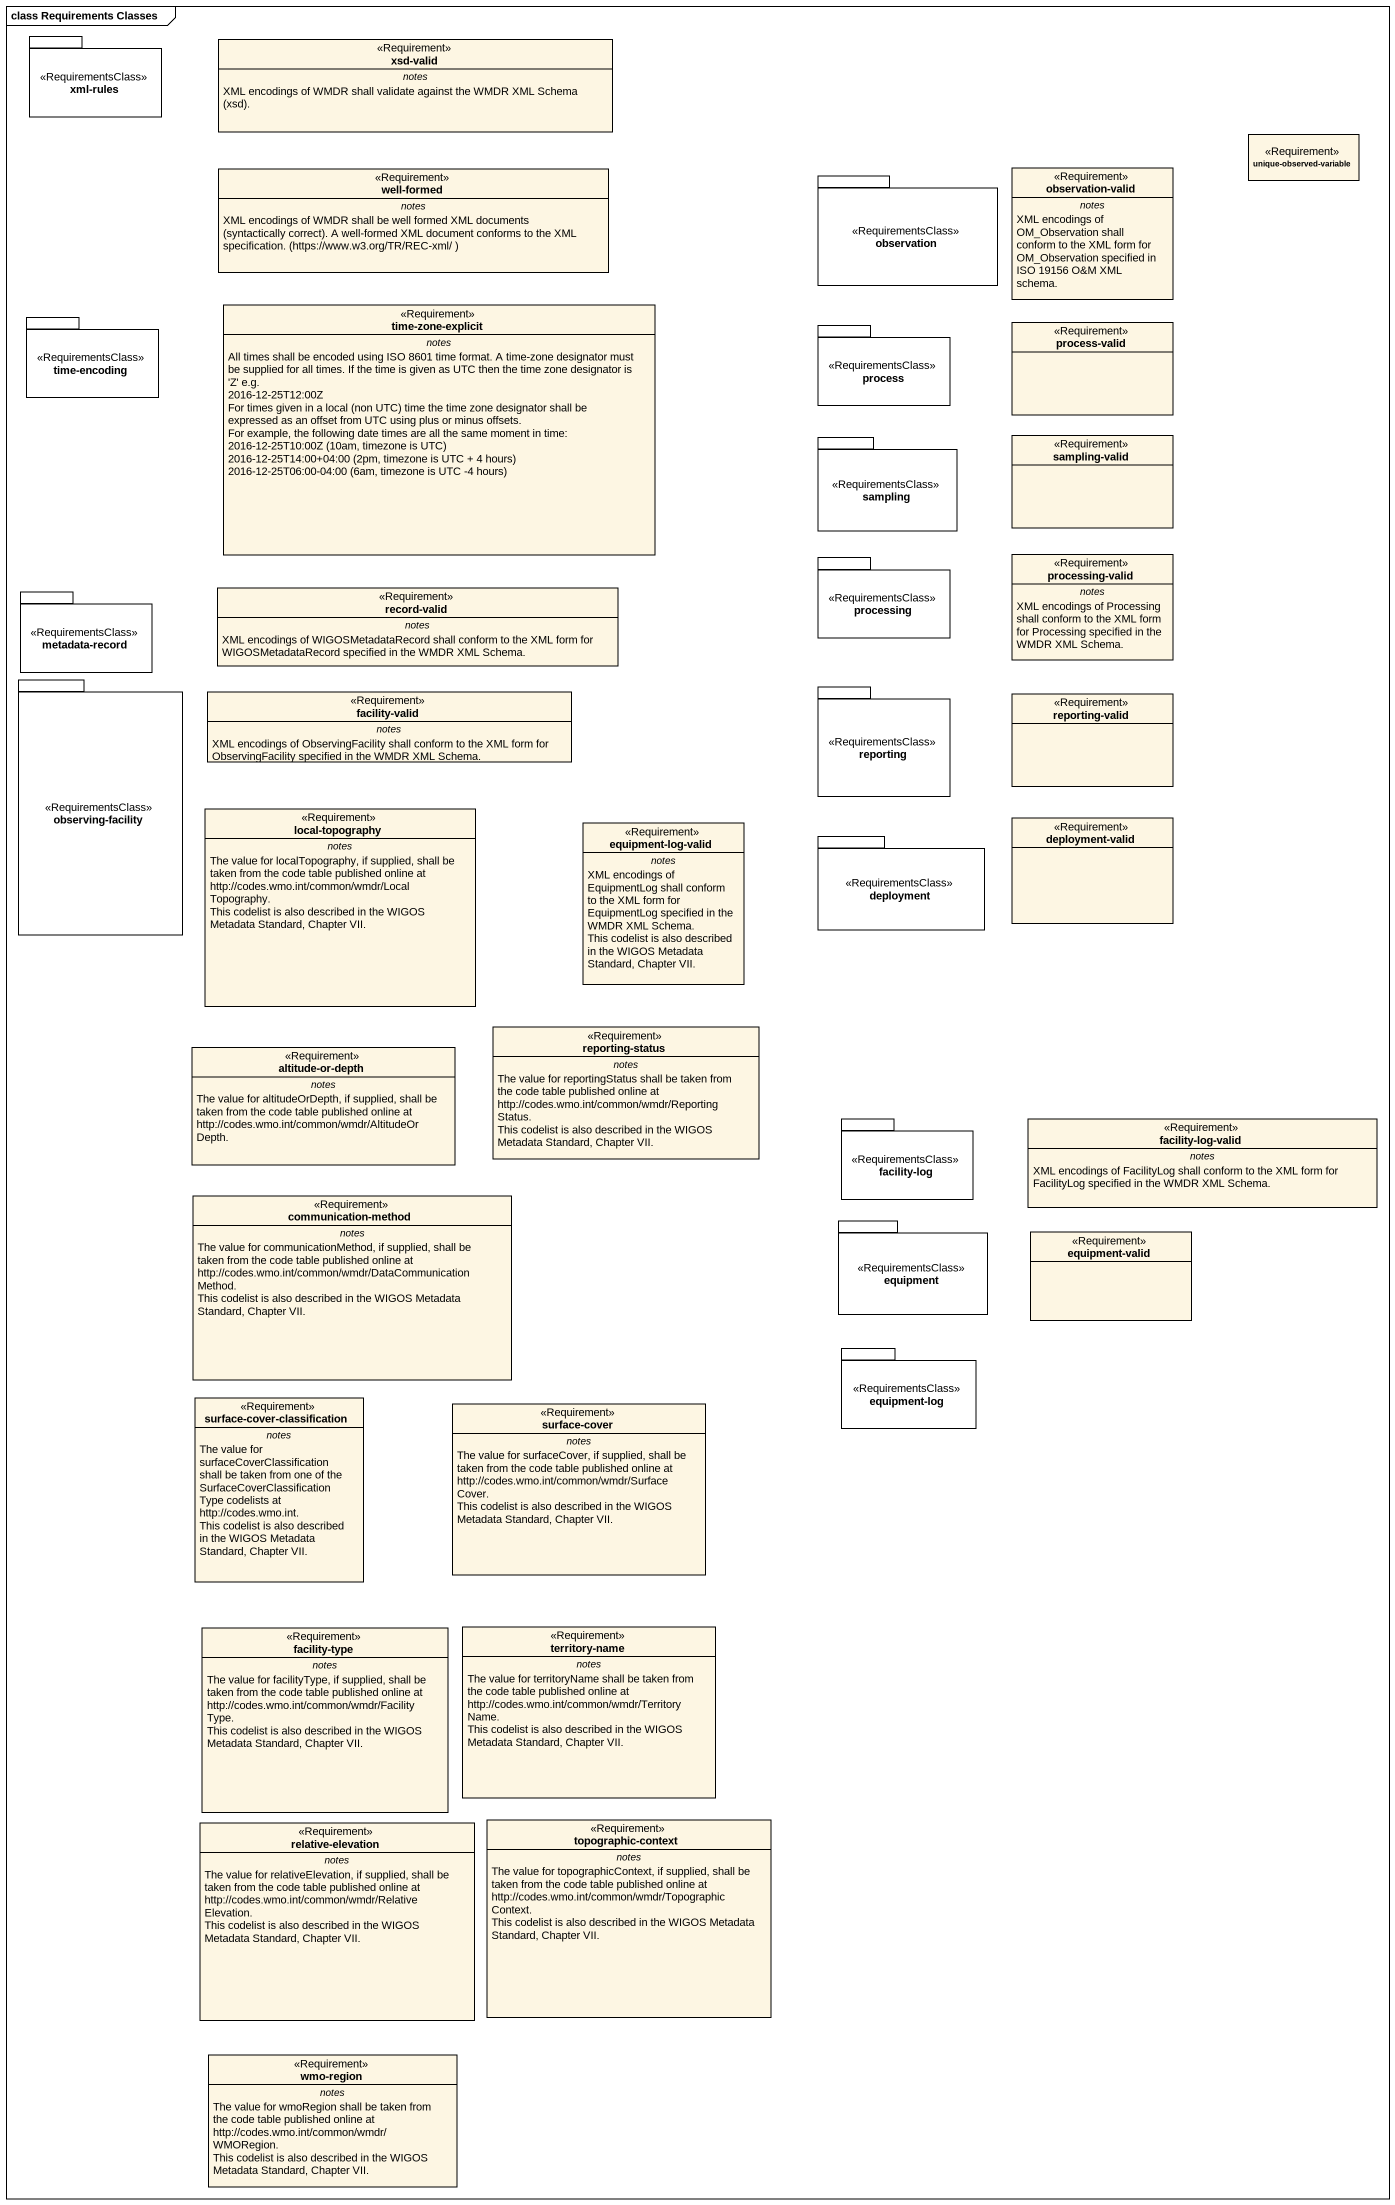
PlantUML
@startuml
mainframe class Requirements Classes
hide circle
hide empty members
package "xml-rules" as xml_rules <<RequirementsClass>> {
}
class "xsd-valid" as xsd_valid <<Requirement>> {
  -- notes --
  {field} XML encodings of WMDR shall validate against the WMDR XML Schema (xsd).
}
class "well-formed" as well_formed <<Requirement>> {
  -- notes --
  {field} XML encodings of WMDR shall be well formed XML documents (syntactically correct). A well-formed XML document conforms to the XML specification. (https://www.w3.org/TR/REC-xml/ )
}
class "observation-valid" as observation_valid <<Requirement>> {
  -- notes --
  XML encodings of OM_Observation shall conform to the XML form for OM_Observation specified in ISO 19156 O&M XML schema.
}
class "unique-observed-variable" as unique_observed_variable <<Requirement>>
package observation <<RequirementsClass>> {
}
class "time-zone-explicit" as time_zone_explicit <<Requirement>> {
  -- notes --
  All times shall be encoded using ISO 8601 time format. A time-zone designator must be supplied for all times. If the time is given as UTC then the time zone designator is 'Z' e.g.
  2016-12-25T12:00Z
  {field} For times given in a local (non UTC) time the time zone designator shall be expressed as an offset from UTC using plus or minus offsets.
  For example, the following date times are all the same moment in time:
  {field} 2016-12-25T10:00Z (10am, timezone is UTC)
  {field} 2016-12-25T14:00+04:00 (2pm, timezone is UTC + 4 hours)
  {field} 2016-12-25T06:00-04:00 (6am, timezone is UTC -4 hours)
}
package "time-encoding" as time_encoding <<RequirementsClass>> {
}
package "process" as process_ <<RequirementsClass>> {
}
class "process-valid" as process_valid <<Requirement>>
package sampling <<RequirementsClass>> {
}
class "sampling-valid" as sampling_valid <<Requirement>>
package processing <<RequirementsClass>> {
}
class "processing-valid" as processing_valid <<Requirement>> {
  -- notes --
  XML encodings of Processing shall conform to the XML form for Processing specified in the WMDR XML Schema.
}
package "metadata-record" as metadata_record <<RequirementsClass>> {
}
class "record-valid" as record_valid <<Requirement>> {
  -- notes --
  XML encodings of WIGOSMetadataRecord shall conform to the XML form for WIGOSMetadataRecord specified in the WMDR XML Schema.
}
package "observing-facility" as observing_facility <<RequirementsClass>> {
}
class "facility-valid" as facility_valid <<Requirement>> {
  -- notes --
  XML encodings of ObservingFacility shall conform to the XML form for ObservingFacility specified in the WMDR XML Schema.
}
package reporting <<RequirementsClass>> {
}
class "reporting-valid" as reporting_valid <<Requirement>>
class "local-topography" as local_topography <<Requirement>> {
  -- notes --
  The value for localTopography, if supplied, shall be taken from the code table published online at http://codes.wmo.int/common/wmdr/LocalTopography.
  This codelist is also described in the WIGOS Metadata Standard, Chapter VII.
}
class "equipment-log-valid" as equipment_log_valid <<Requirement>> {
  -- notes --
  XML encodings of EquipmentLog shall conform to the XML form for EquipmentLog specified in the WMDR XML Schema.
  This codelist is also described in the WIGOS Metadata Standard, Chapter VII.
}
package deployment <<RequirementsClass>> {
}
class "deployment-valid" as deployment_valid <<Requirement>>
class "reporting-status" as reporting_status <<Requirement>> {
  -- notes --
  The value for reportingStatus shall be taken from the code table published online at http://codes.wmo.int/common/wmdr/ReportingStatus.
  This codelist is also described in the WIGOS Metadata Standard, Chapter VII.
}
class "altitude-or-depth" as altitude_or_depth <<Requirement>> {
  -- notes --
  The value for altitudeOrDepth, if supplied, shall be taken from the code table published online at http://codes.wmo.int/common/wmdr/AltitudeOrDepth.
}
package "facility-log" as facility_log <<RequirementsClass>> {
}
class "facility-log-valid" as facility_log_valid <<Requirement>> {
  -- notes --
  XML encodings of FacilityLog shall conform to the XML form for FacilityLog specified in the WMDR XML Schema.
}
class "communication-method" as communication_method <<Requirement>> {
  -- notes --
  The value for communicationMethod, if supplied, shall be taken from the code table published online at http://codes.wmo.int/common/wmdr/DataCommunicationMethod.
  This codelist is also described in the WIGOS Metadata Standard, Chapter VII.
}
package equipment <<RequirementsClass>> {
}
class "equipment-valid" as equipment_valid <<Requirement>>
package "equipment-log" as equipment_log <<RequirementsClass>> {
}
class "surface-cover-classification" as surface_cover_classification <<Requirement>> {
  -- notes --
  The value for surfaceCoverClassification shall be taken from one of the SurfaceCoverClassificationType codelists at http://codes.wmo.int.
  This codelist is also described in the WIGOS Metadata Standard, Chapter VII.
}
class "surface-cover" as surface_cover <<Requirement>> {
  -- notes --
  The value for surfaceCover, if supplied, shall be taken from the code table published online at http://codes.wmo.int/common/wmdr/SurfaceCover.
  This codelist is also described in the WIGOS Metadata Standard, Chapter VII.
}
class "facility-type" as facility_type <<Requirement>> {
  -- notes --
  The value for facilityType, if supplied, shall be taken from the code table published online at http://codes.wmo.int/common/wmdr/FacilityType.
  This codelist is also described in the WIGOS Metadata Standard, Chapter VII.
}
class "territory-name" as territory_name <<Requirement>> {
  -- notes --
  The value for territoryName shall be taken from the code table published online at http://codes.wmo.int/common/wmdr/TerritoryName.
  This codelist is also described in the WIGOS Metadata Standard, Chapter VII.
}
class "relative-elevation" as relative_elevation <<Requirement>> {
  -- notes --
  The value for relativeElevation, if supplied, shall be taken from the code table published online at http://codes.wmo.int/common/wmdr/RelativeElevation.
  This codelist is also described in the WIGOS Metadata Standard, Chapter VII.
}
class "topographic-context" as topographic_context <<Requirement>> {
  -- notes --
  The value for topographicContext, if supplied, shall be taken from the code table published online at http://codes.wmo.int/common/wmdr/TopographicContext.
  This codelist is also described in the WIGOS Metadata Standard, Chapter VII.
}
class "wmo-region" as wmo_region <<Requirement>> {
  -- notes --
  The value for wmoRegion shall be taken from the code table published online at http://codes.wmo.int/common/wmdr/WMORegion.
  This codelist is also described in the WIGOS Metadata Standard, Chapter VII.
}
@enduml
